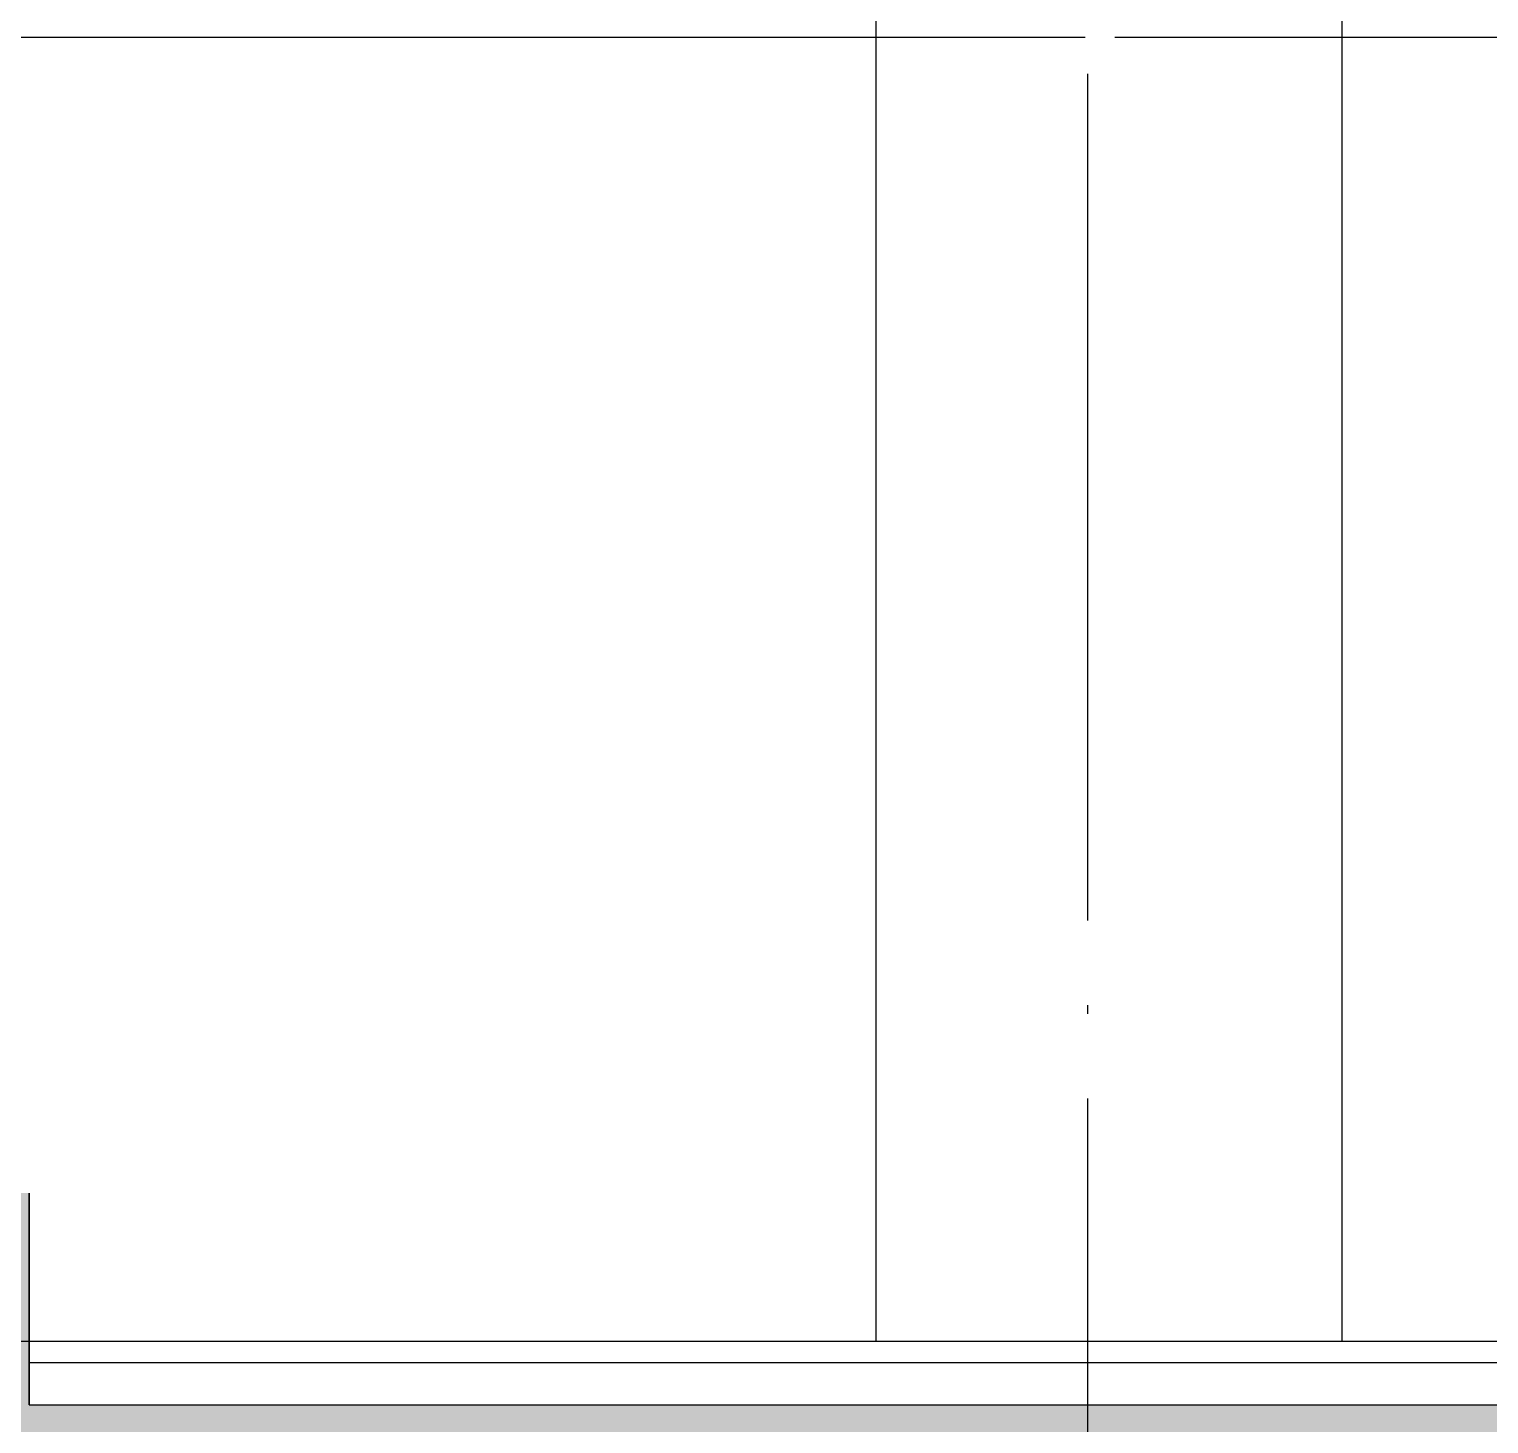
# Model space of a CAD drawing. Extents: x 1980812 to 2578970, y -669191 to 284498.
# Drawn here: x 2538968 to 2542415, y -296685 to -293392 of the extents above; entities that cross this region are included whole.
import ezdxf

# ---------------------------------------------------------------- set-up
doc = ezdxf.new("R2010")
doc.units = 0
doc.header["$LTSCALE"] = 1000
doc.header["$MEASUREMENT"] = 0
doc.linetypes.add('DOTE', pattern=[2.42, 2, -0.2, 0.02, -0.2])
for name, color, linetype in [('dote', 1, 'DOTE'), ('SPACE_HATCH', 8, 'Continuous'), ('WALL', 4, 'Continuous'), ('可见看线', 63, 'Continuous'), ('空线', 3, 'Continuous'), ('面层', 31, 'Continuous')]:
    doc.layers.add(name, color=color, linetype=linetype)

# ---------------------------------------------------------------- blocks, each defined once
blk = doc.blocks.new('pm5')
at = {"layer": 'SPACE_HATCH'}
h = blk.add_hatch(color=256, dxfattribs=at)
h.dxf.hatch_style = 1
h.paths.add_polyline_path([(14577.7, -150), (0, -150), (0, 350), (-800, 350), (-800, 150), (-200, 150), (-200, -900), (50, -900), (50, -250), (2900, -250), (2900, -900), (3300, -900), (3300, -250), (10100, -250), (10100, -1350), (10600, -1350), (10600, -250), (14577.7, -250), (18500, -250), (18500, -1350), (19000, -1350), (19000, -250), (26200, -250), (26200, -900), (26600, -900), (26600, -250), (28850, -250), (28850, -900), (29100, -900), (29100, 150), (29700, 150), (29700, 350), (28900, 350), (28900, 350), (28900, 350), (28900, -150)])
at = {"layer": 'WALL'}
for p, q in [((28900, 350, 0), (28900, -150, 0)), ((28900, 350, 0), (28900, -150, 0)), ((28900, -150, 0), (28900, 350, 0)), ((28900, -150, 0), (14577.7, -150, 0))]:
    blk.add_line(p, q, dxfattribs=at)
at = {"layer": '面层'}
for p, q in [((28900, 0, 0), (14577.7, 0, 0)), ((28900, -50, 0), (14577.7, -50, 0))]:
    blk.add_line(p, q, dxfattribs=at)
blk = doc.blocks.new('11层节点')
at = {"layer": '可见看线'}
for p, q in [((25800, -4000, 0), (25800, -250, 0)), ((26900, -4000, 0), (26900, -270, 0)), ((26336.7, -920, 0), (20900, -920, 0)), ((28830, -920, 0), (26406.7, -920, 0)), ((29580, -920, 0), (27830, -920, 0))]:
    blk.add_line(p, q, dxfattribs=at)

msp = doc.modelspace()

# ---------------------------------------------------------------- linework, layer by layer
at = {"layer": 'dote'}
for p, q in [((2541468.4, -317277, 0), (2541468.4, -256000.4, 0)), ((2537150.5, -296490.4, 0), (2570533, -296490.4, 0))]:
    msp.add_line(p, q, dxfattribs=at)

# ---------------------------------------------------------------- block references
at = {"layer": '空线', "xscale": -1, "rotation": 359.9999999999997}
for name, p in [('11层节点', (2567868.4, -292490.4, 0)), ('pm5', (2567868.4, -296490.4, 0))]:
    msp.add_blockref(name, p, dxfattribs=at)

doc.saveas('drawing.dxf')
